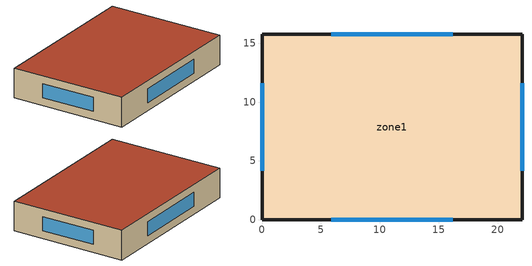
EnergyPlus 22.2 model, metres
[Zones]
zone1
 floor ground (Typical Insulated Carpeted 6in Slab Floor): 22.08,15.77 22.08,0 0,0 0,15.77 z0
 wall outside (Typical Insulated Exterior Mass Wall-R7): 22.08,15.77 0,15.77 0,0 22.08,0 22.08,15.77 z0:4
 window (U 0.57 SHGC 0.39 Dbl Ref-D Clr 6mm/6mm Air): 16.22,15.77 5.86,15.77 / 22.08,4.19 22.08,11.58 / 5.86,0 16.22,0 / 0,11.58 0,4.19 z1.06:2.94
 roof outside (Typical IEAD Roof-R16): 0,15.77 0,0 22.08,0 22.08,15.77 z4
[Building]
Building 1: North Axis {deg}=0; Terrain=City; Solar Distribution=FullExteriorWithReflections
[Site:Location]
Site 1: Latitude {deg}=0; Longitude {deg}=0; Time Zone {hr}=0; Elevation {m}=0
[Site:WaterMainsTemperature]
Calculation Method=CorrelationFromWeatherFile
[SizingPeriod:DesignDay] Day of Month=21; Dry-Bulb Temperature Range Modifier Type=DefaultMultipliers; Barometric Pressure {Pa}=100762; Rain Indicator=No; Snow Indicator=No; Daylight Saving Time Indicator=No; Begin Environment Reset Mode=FullResetAtBeginEnvironment
Name | Month | Day Type | Maximum Dry-Bulb Temperature {C} | Daily Dry-Bulb Temperature Range {deltaC} | Humidity Condition Type | Wetbulb or DewPoint at Maximum Dry-Bulb {C} | Wind Speed {m/s} | Wind Direction {deg} | Solar Model Indicator | ASHRAE Clear Sky Optical Depth for Beam Irradiance (taub) | ASHRAE Clear Sky Optical Depth for Diffuse Irradiance (taud) | Enthalpy at Maximum Dry-Bulb {J/kg} | Sky Clearness
BALTIMORE Ann Clg .4% Condns DB=>MWB | 7 | SummerDesignDay | 34.4 | 10.4 | Wetbulb | 23.9 | 4.6 | 280 | ASHRAETau | 0.552 | 1.769
BALTIMORE Ann Clg .4% Condns DP=>MDB | 7 | SummerDesignDay | 27.8 | 10.4 | Dewpoint | 24 | 4.6 | 280 | ASHRAETau | 0.552 | 1.769
BALTIMORE Ann Clg .4% Condns Enth=>MDB | 7 | SummerDesignDay | 31.7 | 10.4 | Enthalpy |  | 4.6 | 280 | ASHRAETau | 0.552 | 1.769 | 78700
BALTIMORE Ann Clg .4% Condns WB=>MDB | 7 | SummerDesignDay | 31.4 | 10.4 | Wetbulb | 25.6 | 4.6 | 280 | ASHRAETau | 0.552 | 1.769
BALTIMORE Ann Htg 99.6% Condns DB | 1 | WinterDesignDay | -10.6 | 0 | Wetbulb | -10.6 | 3.9 | 290 | ASHRAEClearSky |  |  |  | 0
BALTIMORE Ann Htg Wind 99.6% Condns WS=>MCDB | 1 | WinterDesignDay | -0.2 | 0 | Wetbulb | -0.2 | 11.7 | 290 | ASHRAEClearSky |  |  |  | 0
BALTIMORE Ann Hum_n 99.6% Condns DP=>MCDB | 1 | WinterDesignDay | -7.9 | 0 | Dewpoint | -19.6 | 3.9 | 290 | ASHRAEClearSky |  |  |  | 0
[Material] Thermal Absorptance=0.9
Name | Roughness | Thickness {m} | Conductivity {W/m-K} | Density {kg/m3} | Specific Heat {J/kg-K} | Solar Absorptance | Visible Absorptance
1/2IN Gypsum | Smooth | 0.0127 | 0.159893 | 784.902 | 829.465 | 0.4 | 0.4
1IN Stucco | Smooth | 0.0253 | 0.691337 | 1858 | 836.46 | 0.7 | 0.92
6 in. Normalweight Concrete Floor | MediumRough | 0.1524 | 2.30846 | 2322.01 | 831.464 | 0.7 | 0.7
8IN CONCRETE HW RefBldg | Rough | 0.2032 | 1.31012 | 2240.01 | 836.26 | 0.7 | 0.7
Metal Roof Surface | Smooth | 0.0008 | 45.2497 | 7824.02 | 499.678 | 0.7 | 0.7
Roof Membrane | VeryRough | 0.0095 | 0.159893 | 1121.29 | 1459.06 | 0.7 | 0.7
[Material:NoMass] Thermal Absorptance=0.9; Solar Absorptance=0.7
Name | Roughness | Thermal Resistance {m2-K/W} | Visible Absorptance
Typical Carpet Pad | VeryRough | 0.21648 | 0.8
Typical Insulation | MediumSmooth | 0.0282222 | 0.7
Typical Insulation-R16 | MediumSmooth | 2.81776 | 0.7
Typical Insulation-R5 | MediumSmooth | 0.880551 | 0.7
[WindowMaterial:Gas]
AIR 6MM: Gas Type=Air; Thickness {m}=0.0063
[WindowMaterial:Glazing] Optical Data Type=SpectralAverage; Thickness {m}=0.006; Infrared Transmittance at Normal Incidence=0; Front Side Infrared Hemispherical Emissivity=0.84; Conductivity {W/m-K}=0.899398; Dirt Correction Factor for Solar and Visible Transmittance=1; Solar Diffusing=No
Name | Solar Transmittance at Normal Incidence | Front Side Solar Reflectance at Normal Incidence | Back Side Solar Reflectance at Normal Incidence | Visible Transmittance at Normal Incidence | Front Side Visible Reflectance at Normal Incidence | Back Side Visible Reflectance at Normal Incidence | Back Side Infrared Hemispherical Emissivity
CLEAR 6MM | 0.775 | 0.071 | 0.071 | 0.881 | 0.08 | 0.08 | 0.84
REF D CLEAR 6MM | 0.429 | 0.308 | 0.379 | 0.334 | 0.453 | 0.505 | 0.82
[Construction]
Typical IEAD Roof-R16: Roof Membrane, Typical Insulation-R16, Metal Roof Surface
Typical Insulated Carpeted 6in Slab Floor: Typical Insulation, 6 in. Normalweight Concrete Floor, Typical Carpet Pad
Typical Insulated Exterior Mass Wall-R7: 1IN Stucco, 8IN CONCRETE HW RefBldg, Typical Insulation-R5, 1/2IN Gypsum
U 0.57 SHGC 0.39 Dbl Ref-D Clr 6mm/6mm Air: REF D CLEAR 6MM, AIR 6MM, CLEAR 6MM
[Zone]
zone1: Multiplier=1; Ceiling Height {m}=4; Volume {m3}=1392.81; Part of Total Floor Area=Yes
[Space]
zone1_Space: Zone=zone1; Space Type=program_so
[SpaceList]
program_so: zone1_Space
[Lights]
2004::SmallOffice::ClosedOffice_Lighting: Zone or ZoneList or Space or SpaceList=program_so; Schedule=OfficeSmall BLDG_LIGHT_SCH; Design Level Calculation Method=Watts/Area; Watts per Zone Floor Area {W/m2}=11.84029; Return Air Fraction=0.4; Fraction Radiant=0.4; Fraction Visible=0.2; Fraction Replaceable=1
[People]
2004::SmallOffice::ClosedOffice_People: Zone or ZoneList or Space or SpaceList=program_so; Number of People Schedule=OfficeSmall BLDG_OCC_SCH; Number of People Calculation Method=People/Area; People per Floor Area {person/m2}=0.0511286; Fraction Radiant=0.3; Activity Level Schedule=OfficeSmall ACTIVITY_SCH
[ElectricEquipment]
2004::SmallOffice::ClosedOffice_Electric: Zone or ZoneList or Space or SpaceList=program_so; Schedule=OfficeSmall BLDG_EQUIP_SCH; Design Level Calculation Method=Watts/Area; Watts per Zone Floor Area {W/m2}=9.364593; Fraction Latent=0; Fraction Radiant=0.5; Fraction Lost=0
[ZoneInfiltration:DesignFlowRate]
2004::SmallOffice::ClosedOffice_Infiltration: Zone or ZoneList or Space or SpaceList=program_so; Schedule=OfficeSmall INFIL_QUARTER_ON_SCH; Design Flow Rate Calculation Method=Flow/ExteriorArea; Flow Rate per Exterior Surface Area {m3/s-m2}=0.00030226; Constant Term Coefficient=1; Temperature Term Coefficient=0; Velocity Term Coefficient=0
[ZoneControl:Thermostat]
zone1 Thermostat: Zone or ZoneList=zone1; Control Type Schedule=zone1 Thermostat Schedule; Control 1=2004::SmallOffice::ClosedOffice_Setpoint; Temperature Difference Between Cutout And Setpoint {deltaC}=0
[ThermostatSetpoint:DualSetpoint]
2004::SmallOffice::ClosedOffice_Setpoint: Heating Setpoint Temperature Schedule=OfficeSmall HTGSETP_SCH_NO_OPTIMUM; Cooling Setpoint Temperature Schedule=OfficeSmall CLGSETP_SCH_NO_OPTIMUM
[ZoneHVAC:IdealLoadsAirSystem]
zone1 Ideal Loads Air System: Maximum Heating Supply Air Temperature {C}=50; Minimum Cooling Supply Air Temperature {C}=13; Heating Limit=LimitCapacity; Maximum Sensible Heating Capacity {W}=Autosize; Cooling Limit=LimitFlowRateAndCapacity; Maximum Cooling Air Flow Rate {m3/s}=Autosize; Maximum Total Cooling Capacity {W}=Autosize; Dehumidification Control Type=None; Design Specification Outdoor Air Object=2004::SmallOffice::ClosedOffice_Ventilation; Demand Controlled Ventilation Type=None; Outdoor Air Economizer Type=NoEconomizer; Sensible Heat Recovery Effectiveness=0; Latent Heat Recovery Effectiveness=0
[DesignSpecification:OutdoorAir]
2004::SmallOffice::ClosedOffice_Ventilation: Outdoor Air Method=Sum; Outdoor Air Flow per Person {m3/s-person}=0.00943894; Outdoor Air Flow per Zone Floor Area {m3/s-m2}=0; Outdoor Air Flow per Zone {m3/s}=0; Outdoor Air Flow Air Changes per Hour {1/hr}=0
[Zone equipment]
zone1: zone1 Ideal Loads Air System
[Sizing:Zone]
zone1: Zone Cooling Design Supply Air Temperature Input Method=SupplyAirTemperature; Zone Cooling Design Supply Air Temperature {C}=14; Zone Cooling Design Supply Air Temperature Difference {deltaC}=11.11; Zone Heating Design Supply Air Temperature Input Method=SupplyAirTemperature; Zone Heating Design Supply Air Temperature {C}=40; Zone Heating Design Supply Air Temperature Difference {deltaC}=11.11; Zone Cooling Design Supply Air Humidity Ratio {kgWater/kgDryAir}=0.0085; Zone Heating Design Supply Air Humidity Ratio {kgWater/kgDryAir}=0.008; Design Specification Outdoor Air Object=zone1 DSOA Space List; Cooling Design Air Flow Method=DesignDay; Cooling Design Air Flow Rate {m3/s}=0; Cooling Minimum Air Flow per Zone Floor Area {m3/s-m2}=0.000762; Cooling Minimum Air Flow {m3/s}=0; Cooling Minimum Air Flow Fraction=0; Heating Design Air Flow Method=DesignDay; Heating Design Air Flow Rate {m3/s}=0; Heating Maximum Air Flow per Zone Floor Area {m3/s-m2}=0.002032; Heating Maximum Air Flow {m3/s}=0.141576; Heating Maximum Air Flow Fraction=0.3; Account for Dedicated Outdoor Air System=No; Zone Load Sizing Method=Sensible Load Only No Latent Load; Zone Latent Cooling Design Supply Air Humidity Ratio Input Method=HumidityRatioDifference; Zone Cooling Design Supply Air Humidity Ratio Difference {kgWater/kgDryAir}=0.005; Zone Latent Heating Design Supply Air Humidity Ratio Input Method=HumidityRatioDifference; Zone Humidification Design Supply Air Humidity Ratio Difference {kgWater/kgDryAir}=0.005
[DesignSpecification:OutdoorAir:SpaceList]
zone1 DSOA Space List: Space Name 1=zone1_Space; Space Design Specification Outdoor Air Object Name 1=2004::SmallOffice::ClosedOffice_Ventilation
[Schedule:Day:Interval]
Schedule Day 9: No, 24:00, 0.18
Schedule Day 8; OfficeSmall BLDG_LIGHT_SCH_Default: No, 05:00, 0.18, 07:00, 0.23, 08:00, 0.42, 12:00, 0.9, 13:00, 0.8, 17:00, 0.9, 18:00, 0.61, 20:00, 0.42, 22:00, 0.32, 23:00, 0.23, 24:00, 0.18
OfficeSmall BLDG_LIGHT_SCH_SmrDsn 1; OfficeSmall BLDG_OCC_SCH_SmrDsn 1; OfficeSmall BLDG_EQUIP_SCH_SmrDsn 1; OfficeSmall INFIL_QUARTER_ON_SCH_Default: No, 24:00, 1
OfficeSmall BLDG_LIGHT_SCH_WntrDsn 1; OfficeSmall BLDG_OCC_SCH_Default; OfficeSmall BLDG_OCC_SCH_WntrDsn 1; OfficeSmall BLDG_EQUIP_SCH_WntrDsn 1: No, 24:00, 0
Schedule Day 4: No, 06:00, 0, 07:00, 0.11, 08:00, 0.21, 12:00, 1, 13:00, 0.53, 17:00, 1, 18:00, 0.32, 22:00, 0.11, 23:00, 0.05, 24:00, 0
OfficeSmall ACTIVITY_SCH_Default; OfficeSmall ACTIVITY_SCH_SmrDsn 1; OfficeSmall ACTIVITY_SCH_WntrDsn 1: No, 24:00, 120
Schedule Day 2: No, 24:00, 0.2
Schedule Day 1; OfficeSmall BLDG_EQUIP_SCH_Default: No, 08:00, 0.5, 12:00, 1, 13:00, 0.94, 17:00, 1, 18:00, 0.5, 24:00, 0.2
OfficeSmall HTGSETP_SCH_NO_OPTIMUM_Default; OfficeSmall HTGSETP_SCH_NO_OPTIMUM_SmrDsn 1: No, 24:00, 15.56
Schedule Day 7: No, 06:00, 15.56, 19:00, 21.11, 24:00, 15.56
OfficeSmall HTGSETP_SCH_NO_OPTIMUM_WntrDsn 1: No, 24:00, 21.11
OfficeSmall CLGSETP_SCH_NO_OPTIMUM_Default; OfficeSmall CLGSETP_SCH_NO_OPTIMUM_WntrDsn 1: No, 24:00, 29.44
Schedule Day 3: No, 06:00, 29.44, 18:00, 23.89, 24:00, 29.44
OfficeSmall CLGSETP_SCH_NO_OPTIMUM_SmrDsn 1: No, 24:00, 23.89
OfficeSmall INFIL_QUARTER_ON_SCH_SmrDsn 1; Schedule Day 5: No, 07:00, 1, 19:00, 0.25, 24:00, 1
OfficeSmall INFIL_QUARTER_ON_SCH_WntrDsn 1; Schedule Day 6: No, 07:00, 1, 18:00, 0.25, 24:00, 1
[Schedule:Week:Daily]
OfficeSmall BLDG_LIGHT_SCH Week Rule - Jan1-Dec31: Schedule Day 9, Schedule Day 8, Schedule Day 8, Schedule Day 8, Schedule Day 8, Schedule Day 8, Schedule Day 9, OfficeSmall BLDG_LIGHT_SCH_Default, OfficeSmall BLDG_LIGHT_SCH_SmrDsn 1, OfficeSmall BLDG_LIGHT_SCH_WntrDsn 1, OfficeSmall BLDG_LIGHT_SCH_Default, OfficeSmall BLDG_LIGHT_SCH_Default
OfficeSmall BLDG_OCC_SCH Week Rule - Jan1-Dec31: OfficeSmall BLDG_OCC_SCH_Default, Schedule Day 4, Schedule Day 4, Schedule Day 4, Schedule Day 4, Schedule Day 4, OfficeSmall BLDG_OCC_SCH_Default, OfficeSmall BLDG_OCC_SCH_Default, OfficeSmall BLDG_OCC_SCH_SmrDsn 1, OfficeSmall BLDG_OCC_SCH_WntrDsn 1, OfficeSmall BLDG_OCC_SCH_Default, OfficeSmall BLDG_OCC_SCH_Default
OfficeSmall ACTIVITY_SCH Week Rule - Jan1-Dec31: OfficeSmall ACTIVITY_SCH_Default, OfficeSmall ACTIVITY_SCH_Default, OfficeSmall ACTIVITY_SCH_Default, OfficeSmall ACTIVITY_SCH_Default, OfficeSmall ACTIVITY_SCH_Default, OfficeSmall ACTIVITY_SCH_Default, OfficeSmall ACTIVITY_SCH_Default, OfficeSmall ACTIVITY_SCH_Default, OfficeSmall ACTIVITY_SCH_SmrDsn 1, OfficeSmall ACTIVITY_SCH_WntrDsn 1, OfficeSmall ACTIVITY_SCH_Default, OfficeSmall ACTIVITY_SCH_Default
OfficeSmall BLDG_EQUIP_SCH Week Rule - Jan1-Dec31: Schedule Day 2, Schedule Day 1, Schedule Day 1, Schedule Day 1, Schedule Day 1, Schedule Day 1, Schedule Day 2, OfficeSmall BLDG_EQUIP_SCH_Default, OfficeSmall BLDG_EQUIP_SCH_SmrDsn 1, OfficeSmall BLDG_EQUIP_SCH_WntrDsn 1, OfficeSmall BLDG_EQUIP_SCH_Default, OfficeSmall BLDG_EQUIP_SCH_Default
OfficeSmall HTGSETP_SCH_NO_OPTIMUM Week Rule - Jan1-Dec31: OfficeSmall HTGSETP_SCH_NO_OPTIMUM_Default, Schedule Day 7, Schedule Day 7, Schedule Day 7, Schedule Day 7, Schedule Day 7, OfficeSmall HTGSETP_SCH_NO_OPTIMUM_Default, OfficeSmall HTGSETP_SCH_NO_OPTIMUM_Default, OfficeSmall HTGSETP_SCH_NO_OPTIMUM_SmrDsn 1, OfficeSmall HTGSETP_SCH_NO_OPTIMUM_WntrDsn 1, OfficeSmall HTGSETP_SCH_NO_OPTIMUM_Default, OfficeSmall HTGSETP_SCH_NO_OPTIMUM_Default
OfficeSmall CLGSETP_SCH_NO_OPTIMUM Week Rule - Jan1-Dec31: OfficeSmall CLGSETP_SCH_NO_OPTIMUM_Default, Schedule Day 3, Schedule Day 3, Schedule Day 3, Schedule Day 3, Schedule Day 3, OfficeSmall CLGSETP_SCH_NO_OPTIMUM_Default, OfficeSmall CLGSETP_SCH_NO_OPTIMUM_Default, OfficeSmall CLGSETP_SCH_NO_OPTIMUM_SmrDsn 1, OfficeSmall CLGSETP_SCH_NO_OPTIMUM_WntrDsn 1, OfficeSmall CLGSETP_SCH_NO_OPTIMUM_Default, OfficeSmall CLGSETP_SCH_NO_OPTIMUM_Default
OfficeSmall INFIL_QUARTER_ON_SCH Week Rule - Jan1-Dec31: OfficeSmall INFIL_QUARTER_ON_SCH_Default, Schedule Day 5, Schedule Day 5, Schedule Day 5, Schedule Day 5, Schedule Day 5, Schedule Day 6, OfficeSmall INFIL_QUARTER_ON_SCH_Default, OfficeSmall INFIL_QUARTER_ON_SCH_SmrDsn 1, OfficeSmall INFIL_QUARTER_ON_SCH_WntrDsn 1, OfficeSmall INFIL_QUARTER_ON_SCH_Default, OfficeSmall INFIL_QUARTER_ON_SCH_Default
[Schedule:Year]
OfficeSmall BLDG_LIGHT_SCH: OfficeSmall BLDG_LIGHT_SCH Week Rule - Jan1-Dec31, 1, 1, 12, 31
OfficeSmall BLDG_OCC_SCH: OfficeSmall BLDG_OCC_SCH Week Rule - Jan1-Dec31, 1, 1, 12, 31
OfficeSmall ACTIVITY_SCH: OfficeSmall ACTIVITY_SCH Week Rule - Jan1-Dec31, 1, 1, 12, 31
OfficeSmall BLDG_EQUIP_SCH: OfficeSmall BLDG_EQUIP_SCH Week Rule - Jan1-Dec31, 1, 1, 12, 31
OfficeSmall HTGSETP_SCH_NO_OPTIMUM: OfficeSmall HTGSETP_SCH_NO_OPTIMUM Week Rule - Jan1-Dec31, 1, 1, 12, 31
OfficeSmall CLGSETP_SCH_NO_OPTIMUM: OfficeSmall CLGSETP_SCH_NO_OPTIMUM Week Rule - Jan1-Dec31, 1, 1, 12, 31
OfficeSmall INFIL_QUARTER_ON_SCH: OfficeSmall INFIL_QUARTER_ON_SCH Week Rule - Jan1-Dec31, 1, 1, 12, 31
[Schedule:Compact]
zone1 Thermostat Schedule: Through: 12/31, For: AllDays, Until: 24:00, 4
